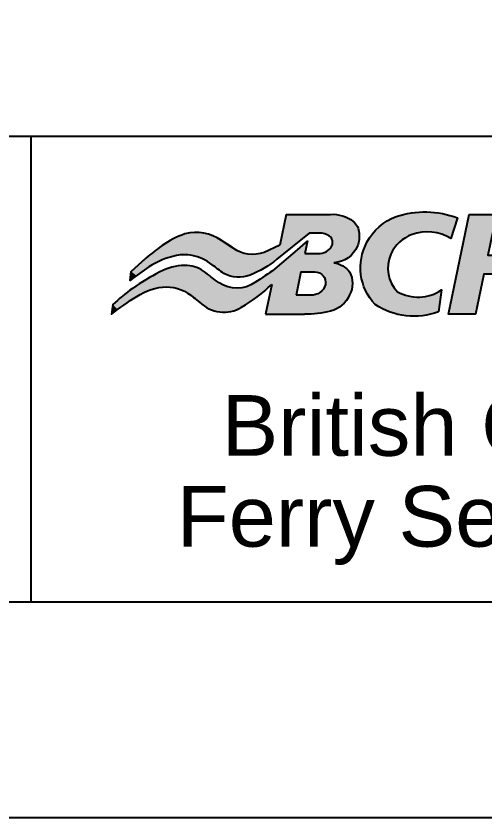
# Model space of a CAD drawing. Extents: x 0 to 841, y 0 to 594.
# Drawn here: x 533.9 to 577.3, y 0 to 74.2 of the extents above; entities that cross this region are included whole.
import ezdxf
from ezdxf.enums import TextEntityAlignment as Align

# ---------------------------------------------------------------- set-up
doc = ezdxf.new("R2010")
doc.units = 0
doc.header["$LTSCALE"] = 0.375
doc.header["$MEASUREMENT"] = 0
doc.layers.add('BORDER', color=4, linetype='CONTINUOUS')
doc.layers.add('logo', color=170, linetype='CONTINUOUS')
doc.layers.add('Non-Plot', color=7, linetype='CONTINUOUS', plot=False)
doc.styles.add('bcfs', font='arial_0.ttf', dxfattribs={"height": 4.5})

# ---------------------------------------------------------------- blocks, each defined once
blk = doc.blocks.new('*U1')
at = {"layer": 'logo', "linetype": 'Continuous'}
for points in [[(20.737, 11.866), (19.974, 8.205), (26.631, 11.859)], [(26.631, 11.859), (19.974, 8.205), (26.947, 11.815)], [(26.947, 11.815), (19.974, 8.205), (27.259, 11.746)], [(27.259, 11.746), (19.974, 8.205), (27.564, 11.651)], [(27.564, 11.651), (19.974, 8.205), (27.86, 11.532)], [(27.86, 11.532), (19.974, 8.205), (23.442, 9.642)], [(25.993, 11.866), (20.737, 11.866), (26.631, 11.859)], [(27.86, 11.532), (23.442, 9.642), (28.144, 11.388)], [(26.312, 11.875), (25.993, 11.866), (26.631, 11.859)], [(28.144, 11.388), (23.442, 9.642), (28.416, 11.221)], [(28.416, 11.221), (23.442, 9.642), (28.674, 11.032)], [(28.674, 11.032), (23.442, 9.642), (28.844, 10.877)], [(28.844, 10.877), (23.442, 9.642), (28.994, 10.703)], [(28.994, 10.703), (23.442, 9.642), (29.122, 10.512)], [(29.122, 10.512), (23.442, 9.642), (29.226, 10.306)], [(8.714, 9.545), (8.234, 9.372), (11.693, 9.461)], [(9.082, 9.631), (8.714, 9.545), (11.33, 9.567)], [(11.33, 9.567), (8.714, 9.545), (11.693, 9.461)], [(9.455, 9.689), (9.082, 9.631), (10.961, 9.646)], [(10.961, 9.646), (9.082, 9.631), (11.33, 9.567)], [(9.832, 9.72), (9.455, 9.689), (10.587, 9.699)], [(10.587, 9.699), (9.455, 9.689), (10.961, 9.646)], [(10.21, 9.723), (9.832, 9.72), (10.587, 9.699)], [(23.442, 9.642), (19.974, 8.205), (19.622, 6.542)], [(29.226, 10.306), (23.442, 9.642), (29.303, 10.09)], [(29.303, 10.09), (23.442, 9.642), (29.353, 9.865)], [(29.353, 9.865), (23.442, 9.642), (24.708, 9.642)], [(29.353, 9.865), (24.708, 9.642), (29.376, 9.636)], [(24.708, 9.642), (24.952, 9.628), (29.376, 9.636)], [(29.376, 9.636), (24.952, 9.628), (29.396, 9.328)], [(24.952, 9.628), (25.193, 9.586), (29.396, 9.328)], [(25.193, 9.586), (25.427, 9.517), (29.396, 9.328)], [(6.854, 8.709), (6.418, 8.443), (14.451, 7.846)], [(7.302, 8.953), (6.854, 8.709), (13.036, 8.78)], [(13.036, 8.78), (6.854, 8.709), (14.451, 7.846)], [(7.763, 9.174), (7.302, 8.953), (12.39, 9.17)], [(12.39, 9.17), (7.302, 8.953), (12.72, 8.987)], [(12.72, 8.987), (7.302, 8.953), (13.036, 8.78)], [(8.234, 9.372), (7.763, 9.174), (12.047, 9.328)], [(12.047, 9.328), (7.763, 9.174), (12.39, 9.17)], [(11.693, 9.461), (8.234, 9.372), (12.047, 9.328)], [(23.253, 8.731), (21.747, 7.405), (22.937, 7.216)], [(25.427, 9.517), (25.652, 9.422), (29.396, 9.328)], [(25.652, 9.422), (25.864, 9.301), (29.396, 9.328)], [(29.396, 9.328), (25.864, 9.301), (29.388, 9.019)], [(25.864, 9.301), (25.984, 9.19), (29.388, 9.019)], [(25.984, 9.19), (26.085, 9.061), (29.388, 9.019)], [(26.085, 9.061), (26.162, 8.916), (29.388, 9.019)], [(29.388, 9.019), (26.162, 8.916), (29.352, 8.712)], [(26.162, 8.916), (26.214, 8.761), (29.352, 8.712)], [(26.214, 8.761), (26.24, 8.6), (29.352, 8.712)], [(26.24, 8.6), (26.239, 8.436), (29.287, 8.41)], [(29.352, 8.712), (26.24, 8.6), (29.287, 8.41)], [(5.996, 8.155), (5.057, 7.455), (14.451, 7.846)], [(14.451, 7.846), (5.057, 7.455), (14.717, 7.667)], [(14.717, 7.667), (5.057, 7.455), (14.996, 7.511)], [(6.418, 8.443), (5.996, 8.155), (14.451, 7.846)], [(19.974, 8.205), (18.102, 7.359), (19.622, 6.542)], [(25.899, 7.765), (25.738, 7.614), (28.915, 7.581)], [(26.039, 7.934), (25.899, 7.765), (29.068, 7.841)], [(29.068, 7.841), (25.899, 7.765), (28.915, 7.581)], [(26.157, 8.12), (26.039, 7.934), (29.195, 8.116)], [(29.195, 8.116), (26.039, 7.934), (29.068, 7.841)], [(26.211, 8.275), (26.157, 8.12), (29.195, 8.116)], [(26.239, 8.436), (26.211, 8.275), (29.287, 8.41)], [(29.287, 8.41), (26.211, 8.275), (29.195, 8.116)], [(4.142, 6.725), (2.33, 5.097), (6.244, 6.548)], [(5.057, 7.455), (4.142, 6.725), (8.441, 7.078)], [(8.441, 7.078), (4.142, 6.725), (8.067, 7.044)], [(8.067, 7.044), (4.142, 6.725), (7.698, 6.979)], [(7.698, 6.979), (4.142, 6.725), (7.206, 6.861)], [(7.206, 6.861), (4.142, 6.725), (6.721, 6.717)], [(4.142, 6.725), (6.244, 6.548), (6.721, 6.717)], [(14.996, 7.511), (5.057, 7.455), (15.288, 7.378)], [(5.057, 7.455), (8.441, 7.078), (15.288, 7.378)], [(15.288, 7.378), (8.441, 7.078), (15.59, 7.271)], [(15.59, 7.271), (8.441, 7.078), (15.899, 7.189)], [(15.899, 7.189), (8.441, 7.078), (16.214, 7.134)], [(16.214, 7.134), (8.441, 7.078), (8.816, 7.08)], [(16.214, 7.134), (8.816, 7.08), (16.533, 7.105)], [(16.533, 7.105), (8.816, 7.08), (16.853, 7.102)], [(16.853, 7.102), (8.816, 7.08), (19.622, 6.542)], [(8.816, 7.08), (9.19, 7.05), (19.622, 6.542)], [(9.19, 7.05), (9.561, 6.989), (19.622, 6.542)], [(9.561, 6.989), (9.926, 6.9), (19.622, 6.542)], [(9.926, 6.9), (10.286, 6.787), (19.622, 6.542)], [(10.286, 6.787), (10.637, 6.651), (19.622, 6.542)], [(17.172, 7.127), (16.853, 7.102), (19.622, 6.542)], [(17.489, 7.178), (17.172, 7.127), (19.622, 6.542)], [(17.799, 7.255), (17.489, 7.178), (19.622, 6.542)], [(18.102, 7.359), (17.799, 7.255), (19.622, 6.542)], [(21.747, 7.405), (19.375, 5.387), (22.937, 7.216)], [(24.732, 7.216), (19.375, 5.387), (28.539, 7.108)], [(24.511, 7.216), (19.375, 5.387), (24.732, 7.216)], [(19.375, 5.387), (24.511, 7.216), (22.937, 7.216)], [(28.539, 7.108), (19.375, 5.387), (28.32, 6.9)], [(28.32, 6.9), (19.375, 5.387), (28.081, 6.714)], [(28.081, 6.714), (19.375, 5.387), (27.827, 6.551)], [(24.95, 7.243), (24.732, 7.216), (28.539, 7.108)], [(25.163, 7.298), (24.95, 7.243), (28.539, 7.108)], [(25.368, 7.379), (25.163, 7.298), (28.738, 7.335)], [(28.738, 7.335), (25.163, 7.298), (28.539, 7.108)], [(25.56, 7.485), (25.368, 7.379), (28.738, 7.335)], [(25.738, 7.614), (25.56, 7.485), (28.915, 7.581)], [(28.915, 7.581), (25.56, 7.485), (28.738, 7.335)], [(6.244, 6.548), (2.33, 5.097), (5.777, 6.355)], [(5.777, 6.355), (2.33, 5.097), (5.32, 6.138)], [(5.32, 6.138), (2.33, 5.097), (4.875, 5.897)], [(4.875, 5.897), (2.33, 5.097), (4.444, 5.634)], [(7.805, 5.737), (7.372, 5.658), (9.692, 5.687)], [(8.242, 5.784), (7.805, 5.737), (9.359, 5.755)], [(9.359, 5.755), (7.805, 5.737), (9.692, 5.687)], [(8.681, 5.799), (8.242, 5.784), (9.021, 5.792)], [(9.021, 5.792), (8.242, 5.784), (9.359, 5.755)], [(10.637, 6.651), (10.979, 6.494), (19.622, 6.542)], [(19.622, 6.542), (10.979, 6.494), (19.136, 6.16)], [(10.979, 6.494), (11.31, 6.314), (19.136, 6.16)], [(11.31, 6.314), (11.629, 6.113), (19.136, 6.16)], [(19.136, 6.16), (11.629, 6.113), (18.63, 5.804)], [(11.629, 6.113), (11.934, 5.893), (18.63, 5.804)], [(11.934, 5.893), (12.625, 5.365), (18.63, 5.804)], [(18.63, 5.804), (12.625, 5.365), (18.107, 5.474)], [(27.827, 6.551), (19.375, 5.387), (27.558, 6.413)], [(27.558, 6.413), (19.375, 5.387), (27.277, 6.301)], [(27.277, 6.301), (19.375, 5.387), (26.987, 6.216)], [(26.987, 6.216), (19.375, 5.387), (26.389, 6.13)], [(26.389, 6.13), (19.375, 5.387), (26.662, 6.079)], [(26.662, 6.079), (19.375, 5.387), (26.928, 6.001)], [(26.928, 6.001), (19.375, 5.387), (27.185, 5.897)], [(27.185, 5.897), (19.375, 5.387), (27.43, 5.769)], [(27.43, 5.769), (19.375, 5.387), (27.661, 5.616)], [(26.987, 6.216), (26.389, 6.13), (26.69, 6.159)], [(2.33, 5.097), (2.22, 4.03), (2.943, 4.589)], [(4.444, 5.634), (2.33, 5.097), (3.684, 5.124)], [(3.684, 5.124), (2.33, 5.097), (2.943, 4.589)], [(5.734, 5.035), (5.064, 4.682), (11.84, 4.415)], [(6.125, 5.235), (5.734, 5.035), (10.925, 5.132)], [(10.925, 5.132), (5.734, 5.035), (11.84, 4.415)], [(6.53, 5.407), (6.125, 5.235), (10.637, 5.311)], [(10.637, 5.311), (6.125, 5.235), (10.925, 5.132)], [(6.947, 5.548), (6.53, 5.407), (10.333, 5.465)], [(10.333, 5.465), (6.53, 5.407), (10.637, 5.311)], [(7.372, 5.658), (6.947, 5.548), (10.018, 5.59)], [(10.018, 5.59), (6.947, 5.548), (10.333, 5.465)], [(9.692, 5.687), (7.372, 5.658), (10.018, 5.59)], [(18.107, 5.474), (12.625, 5.365), (17.567, 5.173)], [(12.625, 5.365), (13.324, 4.846), (17.567, 5.173)], [(17.567, 5.173), (13.324, 4.846), (17.012, 4.9)], [(17.012, 4.9), (13.324, 4.846), (16.444, 4.656)], [(13.324, 4.846), (13.614, 4.707), (16.444, 4.656)], [(18.602, 4.833), (17.817, 4.295), (21.908, 2.276)], [(19.375, 5.387), (18.602, 4.833), (22.481, 5.027)], [(22.481, 5.027), (18.602, 4.833), (21.908, 2.276)], [(27.661, 5.616), (19.375, 5.387), (27.877, 5.442)], [(27.877, 5.442), (19.375, 5.387), (28.073, 5.247)], [(19.375, 5.387), (22.481, 5.027), (28.073, 5.247)], [(28.073, 5.247), (22.481, 5.027), (24.122, 5.028)], [(28.073, 5.247), (24.122, 5.028), (28.25, 5.033)], [(28.25, 5.033), (24.122, 5.028), (24.308, 5.019)], [(28.25, 5.033), (24.308, 5.019), (28.372, 4.776)], [(24.308, 5.019), (24.491, 4.983), (28.372, 4.776)], [(24.491, 4.983), (24.666, 4.92), (28.372, 4.776)], [(24.666, 4.92), (24.83, 4.832), (28.372, 4.776)], [(24.83, 4.832), (24.979, 4.72), (28.372, 4.776)], [(28.372, 4.776), (24.979, 4.72), (28.469, 4.508)], [(3.757, 3.917), (3.122, 3.505), (12.776, 3.726)], [(4.405, 4.309), (3.757, 3.917), (12.776, 3.726)], [(5.064, 4.682), (4.405, 4.309), (11.84, 4.415)], [(11.84, 4.415), (4.405, 4.309), (12.776, 3.726)], [(13.614, 4.707), (13.916, 4.592), (16.444, 4.656)], [(16.444, 4.656), (13.916, 4.592), (16.138, 4.553)], [(13.916, 4.592), (14.226, 4.505), (16.138, 4.553)], [(16.138, 4.553), (14.226, 4.505), (15.825, 4.476)], [(14.226, 4.505), (14.542, 4.444), (15.825, 4.476)], [(15.825, 4.476), (14.542, 4.444), (15.507, 4.426)], [(14.542, 4.444), (14.863, 4.41), (15.507, 4.426)], [(15.507, 4.426), (14.863, 4.41), (15.185, 4.405)], [(17.817, 4.295), (17.021, 3.774), (19.005, 3.551)], [(17.817, 4.295), (19.005, 3.551), (21.908, 2.276)], [(24.979, 4.72), (25.109, 4.588), (28.469, 4.508)], [(25.109, 4.588), (25.219, 4.438), (28.469, 4.508)], [(28.469, 4.508), (25.219, 4.438), (28.539, 4.232)], [(25.219, 4.438), (25.306, 4.273), (28.539, 4.232)], [(25.306, 4.273), (25.367, 4.097), (28.539, 4.232)], [(28.539, 4.232), (25.367, 4.097), (28.581, 3.951)], [(25.367, 4.097), (25.401, 3.914), (28.581, 3.951)], [(28.581, 3.951), (25.401, 3.914), (28.595, 3.667)], [(25.401, 3.914), (25.408, 3.728), (28.595, 3.667)], [(2.499, 3.074), (1.886, 2.621), (4.89, 2.999)], [(4.89, 2.999), (1.886, 2.621), (4.492, 2.869)], [(4.492, 2.869), (1.886, 2.621), (4.103, 2.717)], [(3.122, 3.505), (2.499, 3.074), (6.535, 3.273)], [(6.535, 3.273), (2.499, 3.074), (6.118, 3.242)], [(6.118, 3.242), (2.499, 3.074), (5.704, 3.185)], [(5.704, 3.185), (2.499, 3.074), (5.294, 3.104)], [(5.294, 3.104), (2.499, 3.074), (4.89, 2.999)], [(12.776, 3.726), (3.122, 3.505), (13.074, 3.551)], [(13.074, 3.551), (3.122, 3.505), (13.387, 3.404)], [(3.122, 3.505), (6.535, 3.273), (13.387, 3.404)], [(13.387, 3.404), (6.535, 3.273), (13.712, 3.285)], [(13.712, 3.285), (6.535, 3.273), (14.046, 3.196)], [(6.535, 3.273), (6.924, 3.244), (14.046, 3.196)], [(6.924, 3.244), (7.31, 3.187), (14.046, 3.196)], [(14.046, 3.196), (7.31, 3.187), (14.387, 3.138)], [(7.31, 3.187), (7.69, 3.1), (14.387, 3.138)], [(14.387, 3.138), (7.69, 3.1), (14.732, 3.11)], [(14.732, 3.11), (7.69, 3.1), (18.455, 3.044)], [(7.69, 3.1), (8.062, 2.984), (18.455, 3.044)], [(18.455, 3.044), (8.062, 2.984), (17.887, 2.558)], [(8.062, 2.984), (8.425, 2.841), (17.887, 2.558)], [(15.078, 3.114), (14.732, 3.11), (18.455, 3.044)], [(15.422, 3.149), (15.078, 3.114), (18.455, 3.044)], [(15.762, 3.215), (15.422, 3.149), (18.455, 3.044)], [(16.094, 3.312), (15.762, 3.215), (18.455, 3.044)], [(16.417, 3.438), (16.094, 3.312), (18.455, 3.044)], [(16.726, 3.592), (16.417, 3.438), (19.005, 3.551)], [(19.005, 3.551), (16.417, 3.438), (18.455, 3.044)], [(17.021, 3.774), (16.726, 3.592), (19.005, 3.551)], [(19.005, 3.551), (18.265, 0.002), (21.908, 2.276)], [(25.109, 2.965), (24.97, 2.801), (28.469, 2.825)], [(25.226, 3.146), (25.109, 2.965), (28.539, 3.101)], [(28.539, 3.101), (25.109, 2.965), (28.469, 2.825)], [(25.319, 3.34), (25.226, 3.146), (28.539, 3.101)], [(25.387, 3.543), (25.319, 3.34), (28.581, 3.382)], [(28.581, 3.382), (25.319, 3.34), (28.539, 3.101)], [(25.408, 3.728), (25.387, 3.543), (28.595, 3.667)], [(28.595, 3.667), (25.387, 3.543), (28.581, 3.382)], [(1.288, 2.15), (0.704, 1.661), (3.001, 2.123)], [(3.001, 2.123), (0.704, 1.661), (2.227, 1.626)], [(1.886, 2.621), (1.288, 2.15), (3.724, 2.541)], [(3.724, 2.541), (1.288, 2.15), (3.356, 2.343)], [(3.356, 2.343), (1.288, 2.15), (3.001, 2.123)], [(4.103, 2.717), (1.886, 2.621), (3.724, 2.541)], [(8.425, 2.841), (8.776, 2.671), (17.887, 2.558)], [(8.776, 2.671), (9.113, 2.474), (17.887, 2.558)], [(17.887, 2.558), (9.113, 2.474), (17.3, 2.096)], [(9.113, 2.474), (9.434, 2.253), (17.3, 2.096)], [(9.434, 2.253), (9.737, 2.008), (17.3, 2.096)], [(17.3, 2.096), (9.737, 2.008), (16.696, 1.656)], [(9.737, 2.008), (10.087, 1.716), (16.696, 1.656)], [(21.908, 2.276), (18.265, 0.002), (23.825, 2.274)], [(23.825, 2.274), (18.265, 0.002), (28.116, 2.024)], [(28.116, 2.024), (18.265, 0.002), (27.957, 1.761)], [(23.61, 2.276), (21.908, 2.276), (23.825, 2.274)], [(24.038, 2.299), (23.825, 2.274), (28.116, 2.024)], [(24.247, 2.351), (24.038, 2.299), (28.25, 2.3)], [(28.25, 2.3), (24.038, 2.299), (28.116, 2.024)], [(24.448, 2.428), (24.247, 2.351), (28.25, 2.3)], [(24.637, 2.53), (24.448, 2.428), (28.25, 2.3)], [(24.812, 2.655), (24.637, 2.53), (28.372, 2.557)], [(28.372, 2.557), (24.637, 2.53), (28.25, 2.3)], [(24.97, 2.801), (24.812, 2.655), (28.372, 2.557)], [(28.469, 2.825), (24.97, 2.801), (28.372, 2.557)], [(0.135, 1.154), (0, 0), (0.726, 0.564)], [(0.704, 1.661), (0.135, 1.154), (2.227, 1.626)], [(2.227, 1.626), (0.135, 1.154), (1.469, 1.106)], [(0.135, 1.154), (0.726, 0.564), (1.469, 1.106)], [(10.087, 1.716), (10.45, 1.441), (16.696, 1.656)], [(16.696, 1.656), (10.45, 1.441), (16.075, 1.24)], [(10.45, 1.441), (10.699, 1.212), (16.075, 1.24)], [(16.075, 1.24), (10.699, 1.212), (15.438, 0.849)], [(10.699, 1.212), (10.967, 1.004), (15.438, 0.849)], [(10.967, 1.004), (11.25, 0.819), (15.438, 0.849)], [(27.957, 1.761), (18.265, 0.002), (27.775, 1.514)], [(27.775, 1.514), (18.265, 0.002), (27.571, 1.284)], [(27.571, 1.284), (18.265, 0.002), (27.347, 1.074)], [(27.347, 1.074), (18.265, 0.002), (27.104, 0.885)], [(15.438, 0.849), (11.25, 0.819), (15.142, 0.684)], [(11.25, 0.819), (11.548, 0.659), (15.142, 0.684)], [(15.142, 0.684), (11.548, 0.659), (14.834, 0.545)], [(11.548, 0.659), (11.858, 0.524), (14.834, 0.545)], [(14.834, 0.545), (11.858, 0.524), (14.515, 0.432)], [(11.858, 0.524), (12.179, 0.415), (14.515, 0.432)], [(14.515, 0.432), (12.179, 0.415), (14.188, 0.346)], [(12.179, 0.415), (12.507, 0.334), (14.188, 0.346)], [(14.188, 0.346), (12.507, 0.334), (13.854, 0.287)], [(12.507, 0.334), (12.841, 0.28), (13.854, 0.287)], [(13.854, 0.287), (12.841, 0.28), (13.517, 0.256)], [(12.841, 0.28), (13.179, 0.254), (13.517, 0.256)], [(27.104, 0.885), (18.265, 0.002), (26.845, 0.72)], [(26.845, 0.72), (18.265, 0.002), (26.573, 0.579)], [(26.573, 0.579), (18.265, 0.002), (26.288, 0.463)], [(26.288, 0.463), (18.265, 0.002), (25.994, 0.374)], [(25.994, 0.374), (18.265, 0.002), (25.385, 0.241)], [(25.385, 0.241), (18.265, 0.002), (24.77, 0.137)], [(24.77, 0.137), (18.265, 0.002), (24.151, 0.063)], [(24.151, 0.063), (18.265, 0.002), (23.528, 0.018)], [(23.528, 0.018), (18.265, 0.002), (22.905, 0.002)]]:
    blk.add_solid(points, dxfattribs=at)
blk = doc.blocks.new('*U3')
at = {"layer": 'logo', "linetype": 'Continuous', "extrusion": (0, 0, -1)}
for points in [[(-42.449, 11.87), (-45.202, 9.646), (-39.977, 0.006)], [(-49.994, 9.646), (-42.449, 11.87), (-50.458, 11.87)], [(-42.449, 11.87), (-49.994, 9.646), (-45.202, 9.646)], [(-45.202, 9.646), (-44.658, 7.038), (-39.977, 0.006)], [(-44.658, 7.038), (-44.183, 4.757), (-39.977, 0.006)], [(-49.144, 7.038), (-48.669, 4.757), (-44.183, 4.757)], [(-44.183, 4.757), (-44.658, 7.038), (-49.144, 7.038)], [(-44.183, 4.757), (-43.193, 0.006), (-39.977, 0.006)]]:
    blk.add_solid(points, dxfattribs=at)
blk = doc.blocks.new('*U4')
at = {"layer": 'logo', "linetype": 'Continuous', "extrusion": (0, 0, -1)}
for points in [[(-33.373, 11.441), (-38.817, 9.617), (-32.99, 11.252)], [(-33.768, 11.606), (-41.053, 11.451), (-33.373, 11.441)], [(-41.053, 11.451), (-39.201, 9.501), (-33.373, 11.441)], [(-33.373, 11.441), (-39.201, 9.501), (-38.817, 9.617)], [(-34.315, 11.77), (-40.513, 11.639), (-33.768, 11.606)], [(-40.513, 11.639), (-41.053, 11.451), (-33.768, 11.606)], [(-34.87, 11.906), (-39.965, 11.798), (-34.315, 11.77)], [(-39.965, 11.798), (-40.513, 11.639), (-34.315, 11.77)], [(-35.432, 12.013), (-39.408, 11.929), (-34.87, 11.906)], [(-39.408, 11.929), (-39.965, 11.798), (-34.87, 11.906)], [(-35.998, 12.09), (-38.846, 12.03), (-35.432, 12.013)], [(-38.846, 12.03), (-39.408, 11.929), (-35.432, 12.013)], [(-36.567, 12.138), (-38.279, 12.101), (-35.998, 12.09)], [(-38.279, 12.101), (-38.846, 12.03), (-35.998, 12.09)], [(-37.138, 12.155), (-37.709, 12.143), (-36.567, 12.138)], [(-37.709, 12.143), (-38.279, 12.101), (-36.567, 12.138)], [(-41.053, 11.451), (-39.574, 9.358), (-39.201, 9.501)], [(-41.053, 11.451), (-39.936, 9.187), (-39.574, 9.358)], [(-41.053, 11.451), (-40.285, 8.989), (-39.936, 9.187)], [(-31.925, 10.539), (-38.03, 9.762), (-31.604, 10.256)], [(-32.265, 10.799), (-38.03, 9.762), (-31.925, 10.539)], [(-32.62, 11.037), (-38.427, 9.704), (-32.265, 10.799)], [(-32.265, 10.799), (-38.427, 9.704), (-38.03, 9.762)], [(-32.99, 11.252), (-38.817, 9.617), (-32.62, 11.037)], [(-32.62, 11.037), (-38.817, 9.617), (-38.427, 9.704)], [(-31.02, 9.632), (-36.046, 9.607), (-30.76, 9.293)], [(-36.046, 9.607), (-35.663, 9.488), (-30.76, 9.293)], [(-31.302, 9.954), (-37.231, 9.788), (-31.02, 9.632)], [(-37.231, 9.788), (-36.831, 9.757), (-31.02, 9.632)], [(-36.831, 9.757), (-36.436, 9.697), (-31.02, 9.632)], [(-36.436, 9.697), (-36.046, 9.607), (-31.02, 9.632)], [(-31.604, 10.256), (-37.631, 9.79), (-31.302, 9.954)], [(-31.302, 9.954), (-37.631, 9.79), (-37.231, 9.788)], [(-31.604, 10.256), (-38.03, 9.762), (-37.631, 9.79)], [(-30.522, 8.937), (-34.441, 8.793), (-30.308, 8.567)], [(-34.441, 8.793), (-34.174, 8.561), (-30.308, 8.567)], [(-30.76, 9.293), (-35.024, 9.188), (-30.522, 8.937)], [(-35.024, 9.188), (-34.725, 9.002), (-30.522, 8.937)], [(-34.725, 9.002), (-34.441, 8.793), (-30.522, 8.937)], [(-35.663, 9.488), (-35.338, 9.351), (-30.76, 9.293)], [(-35.338, 9.351), (-35.024, 9.188), (-30.76, 9.293)], [(-29.96, 7.803), (-33.493, 7.753), (-29.825, 7.406)], [(-33.493, 7.753), (-33.311, 7.451), (-29.825, 7.406)], [(-30.122, 8.191), (-33.699, 8.04), (-29.96, 7.803)], [(-33.699, 8.04), (-33.493, 7.753), (-29.96, 7.803)], [(-30.308, 8.567), (-34.174, 8.561), (-30.122, 8.191)], [(-34.174, 8.561), (-33.926, 8.31), (-30.122, 8.191)], [(-33.926, 8.31), (-33.699, 8.04), (-30.122, 8.191)], [(-29.716, 7), (-33.031, 6.838), (-29.633, 6.589)], [(-33.031, 6.838), (-32.934, 6.532), (-29.633, 6.589)], [(-29.825, 7.406), (-33.153, 7.135), (-29.716, 7)], [(-33.153, 7.135), (-33.031, 6.838), (-29.716, 7)], [(-33.311, 7.451), (-33.153, 7.135), (-29.825, 7.406)], [(-29.551, 5.754), (-32.792, 5.582), (-29.55, 5.334)], [(-29.578, 6.173), (-32.814, 5.903), (-29.551, 5.754)], [(-32.814, 5.903), (-32.792, 5.582), (-29.551, 5.754)], [(-29.633, 6.589), (-32.934, 6.532), (-29.578, 6.173)], [(-32.934, 6.532), (-32.861, 6.22), (-29.578, 6.173)], [(-32.861, 6.22), (-32.814, 5.903), (-29.578, 6.173)], [(-32.792, 5.582), (-32.796, 5.262), (-29.55, 5.334)], [(-29.55, 5.334), (-32.796, 5.262), (-29.578, 4.915)], [(-32.796, 5.262), (-32.826, 4.942), (-29.578, 4.915)], [(-32.826, 4.942), (-32.881, 4.626), (-29.578, 4.915)], [(-29.578, 4.915), (-32.881, 4.626), (-29.632, 4.499)], [(-32.881, 4.626), (-32.961, 4.316), (-29.632, 4.499)], [(-29.632, 4.499), (-32.961, 4.316), (-29.714, 4.087)], [(-32.961, 4.316), (-33.066, 4.012), (-29.714, 4.087)], [(-29.714, 4.087), (-33.066, 4.012), (-29.823, 3.682)], [(-33.066, 4.012), (-33.195, 3.718), (-29.823, 3.682)], [(-33.195, 3.718), (-33.347, 3.436), (-29.823, 3.682)], [(-29.823, 3.682), (-33.347, 3.436), (-29.958, 3.284)], [(-33.347, 3.436), (-33.521, 3.166), (-29.958, 3.284)], [(-29.958, 3.284), (-33.521, 3.166), (-30.118, 2.896)], [(-33.521, 3.166), (-33.716, 2.911), (-30.118, 2.896)], [(-33.716, 2.911), (-33.93, 2.673), (-30.118, 2.896)], [(-30.118, 2.896), (-33.93, 2.673), (-30.304, 2.52)], [(-39.152, 2.898), (-38.815, 0.304), (-38.841, 2.705)], [(-33.93, 2.673), (-34.257, 2.508), (-30.304, 2.52)], [(-30.304, 2.52), (-34.257, 2.508), (-30.514, 2.156)], [(-34.257, 2.508), (-34.595, 2.367), (-30.514, 2.156)], [(-34.595, 2.367), (-34.943, 2.251), (-30.514, 2.156)], [(-34.943, 2.251), (-35.298, 2.16), (-30.514, 2.156)], [(-35.298, 2.16), (-35.659, 2.096), (-30.514, 2.156)], [(-30.514, 2.156), (-35.659, 2.096), (-30.748, 1.808)], [(-35.659, 2.096), (-36.023, 2.058), (-30.748, 1.808)], [(-36.023, 2.058), (-36.39, 2.047), (-30.748, 1.808)], [(-36.39, 2.047), (-38.815, 0.304), (-30.748, 1.808)], [(-36.756, 2.063), (-38.815, 0.304), (-36.39, 2.047)], [(-37.12, 2.106), (-38.815, 0.304), (-36.756, 2.063)], [(-37.48, 2.175), (-38.815, 0.304), (-37.12, 2.106)], [(-37.833, 2.27), (-38.815, 0.304), (-37.48, 2.175)], [(-38.179, 2.39), (-38.815, 0.304), (-37.833, 2.27)], [(-38.516, 2.536), (-38.815, 0.304), (-38.179, 2.39)], [(-38.841, 2.705), (-38.815, 0.304), (-38.516, 2.536)], [(-30.748, 1.808), (-38.815, 0.304), (-31.004, 1.475)], [(-31.004, 1.475), (-38.815, 0.304), (-31.281, 1.159)], [(-31.281, 1.159), (-38.815, 0.304), (-31.699, 0.901)], [(-31.699, 0.901), (-38.815, 0.304), (-32.132, 0.668)], [(-32.132, 0.668), (-38.815, 0.304), (-32.578, 0.46)], [(-32.578, 0.46), (-38.815, 0.304), (-33.035, 0.279)], [(-38.815, 0.304), (-38.349, 0.146), (-33.035, 0.279)], [(-33.035, 0.279), (-38.349, 0.146), (-33.502, 0.125)], [(-38.349, 0.146), (-37.875, 0.015), (-33.502, 0.125)], [(-33.502, 0.125), (-37.875, 0.015), (-33.977, -0.001)], [(-37.875, 0.015), (-37.394, -0.087), (-33.977, -0.001)], [(-33.977, -0.001), (-37.394, -0.087), (-34.459, -0.099)], [(-37.394, -0.087), (-36.908, -0.161), (-34.459, -0.099)], [(-34.459, -0.099), (-36.908, -0.161), (-34.945, -0.169)], [(-36.908, -0.161), (-36.418, -0.206), (-34.945, -0.169)], [(-34.945, -0.169), (-36.418, -0.206), (-35.435, -0.21)], [(-36.418, -0.206), (-35.927, -0.223), (-35.435, -0.21)]]:
    blk.add_solid(points, dxfattribs=at)
blk = doc.blocks.new('wavelogo')
at = {"layer": 'logo'}
for p, q in [((14.343, 7.955), (12.83, 8.936)), ((19.975, 8.205), (18.102, 7.359)), ((22.937, 7.216), (24.735, 7.216)), ((18.265, 0.002), (22.905, 0.002))]:
    blk.add_line(p, q, dxfattribs=at)
for points in [[(20.737, 11.866), (19.974, 8.205)], [(23.253, 8.731), (22.937, 7.216)], [(22.481, 5.027), (21.908, 2.276)], [(19.005, 3.551), (18.265, 0.002)]]:
    blk.add_lwpolyline(points, dxfattribs=at)
for points in [[(20.737, 11.866), (25.993, 11.866, -0.188951), (28.674, 11.032, -0.218165), (29.376, 9.636, -0.115666), (29.195, 8.116, -0.29109), (26.389, 6.13, -5.460066)], [(24.511, 7.216, 0.291137), (26.157, 8.12, 0.345157), (25.864, 9.301, 0.144181), (24.708, 9.642), (23.442, 9.642), (19.622, 6.542, -0.078272), (16.444, 4.656, -0.218488), (13.324, 4.846, -0.006568), (11.934, 5.893, 0.113386), (9.561, 6.989, 0.106344), (7.698, 6.979, 0.091199), (4.444, 5.634, 0.02543), (2.22, 4.03), (2.33, 5.097), (4.43, 6.983)], [(19.975, 8.205), (18.102, 7.359, -0.256548), (14.451, 7.846), (13.036, 8.78, 0.223849), (8.714, 9.545, 0.075932), (5.996, 8.155, 0.017052), (4.063, 6.659), (2.33, 5.097)], [(23.253, 8.731), (21.747, 7.405), (19.375, 5.387, -0.016048), (17.021, 3.774, -0.302342), (12.776, 3.726, -0.015418), (10.925, 5.132, 0.157487), (8.681, 5.799, 0.128578), (5.734, 5.035, 0.037742), (2.499, 3.074, 0.03078), (0.135, 1.154), (0, 0, -0.029766), (3.001, 2.123, -0.135362), (6.535, 3.273, -0.172058), (9.737, 2.008, 0.022724), (10.45, 1.441, 0.346958), (15.438, 0.849, 0.058506), (19.005, 3.551, 14.726483)], [(26.389, 6.13, -0.201558), (28.25, 5.033, -0.253094), (28.25, 2.3, -0.233121), (25.994, 0.374, -0.059172), (22.905, 0.002, 6.066806)], [(22.481, 5.027), (24.122, 5.028, -0.477782), (25.387, 3.543, -0.360163), (23.61, 2.276), (21.908, 2.276)]]:
    blk.add_lwpolyline(points, format="xyb", dxfattribs=at)
blk.add_lwpolyline([(38.815, 0.304, -0.239175), (31.281, 1.159, -0.322085), (30.308, 8.567, -0.181445), (33.768, 11.606, -0.171517), (41.053, 11.451), (40.285, 8.989, 0.226316), (35.663, 9.488, 0.198953), (33.153, 7.135, 0.309749), (33.93, 2.673, 0.281034), (39.152, 2.898)], format="xyb", close=True, dxfattribs=at)
blk.add_lwpolyline([(48.669, 4.757), (44.183, 4.757), (43.193, 0.006), (39.977, 0.006), (42.449, 11.87), (50.458, 11.87), (49.994, 9.646), (45.202, 9.646), (44.658, 7.038), (49.144, 7.038)], close=True, dxfattribs=at)
at = {"layer": 'logo', "linetype": 'Continuous'}
for name in ['*U1', '*U4', '*U3']:
    blk.add_blockref(name, (0, 0), dxfattribs=at)

msp = doc.modelspace()

# ---------------------------------------------------------------- linework, layer by layer
at = {"layer": 'BORDER', "color": 4}
for p, q in [((43.797, 63.128), (814.797, 63.128)), ((535.28, 63.128), (535.28, 20))]:
    msp.add_line(p, q, dxfattribs=at)
msp.add_lwpolyline([(43.797, 20), (814.797, 20), (814.797, 574), (43.797, 574)], close=True, dxfattribs=at)
at = {"layer": 'Non-Plot'}
msp.add_lwpolyline([(841, 0), (0, 0), (0, 594), (841, 594)], close=True, dxfattribs=at)

# ---------------------------------------------------------------- block references
at = {"layer": 'logo', "xscale": 0.7797599999999996, "yscale": 0.7797599999999996, "zscale": 0.77976}
msp.add_blockref('wavelogo', (542.763, 46.631), dxfattribs=at)

# ---------------------------------------------------------------- texts
at = {"layer": 'BORDER', "color": 2, "style": 'bcfs'}
for s, p in [('British Columbia', (581.552, 33.532)), ('Ferry Services Inc.', (581.552, 25.119))]:
    msp.add_text(s, height=5.625, dxfattribs=at).set_placement(p, align=Align.CENTER)

doc.saveas('drawing.dxf')
